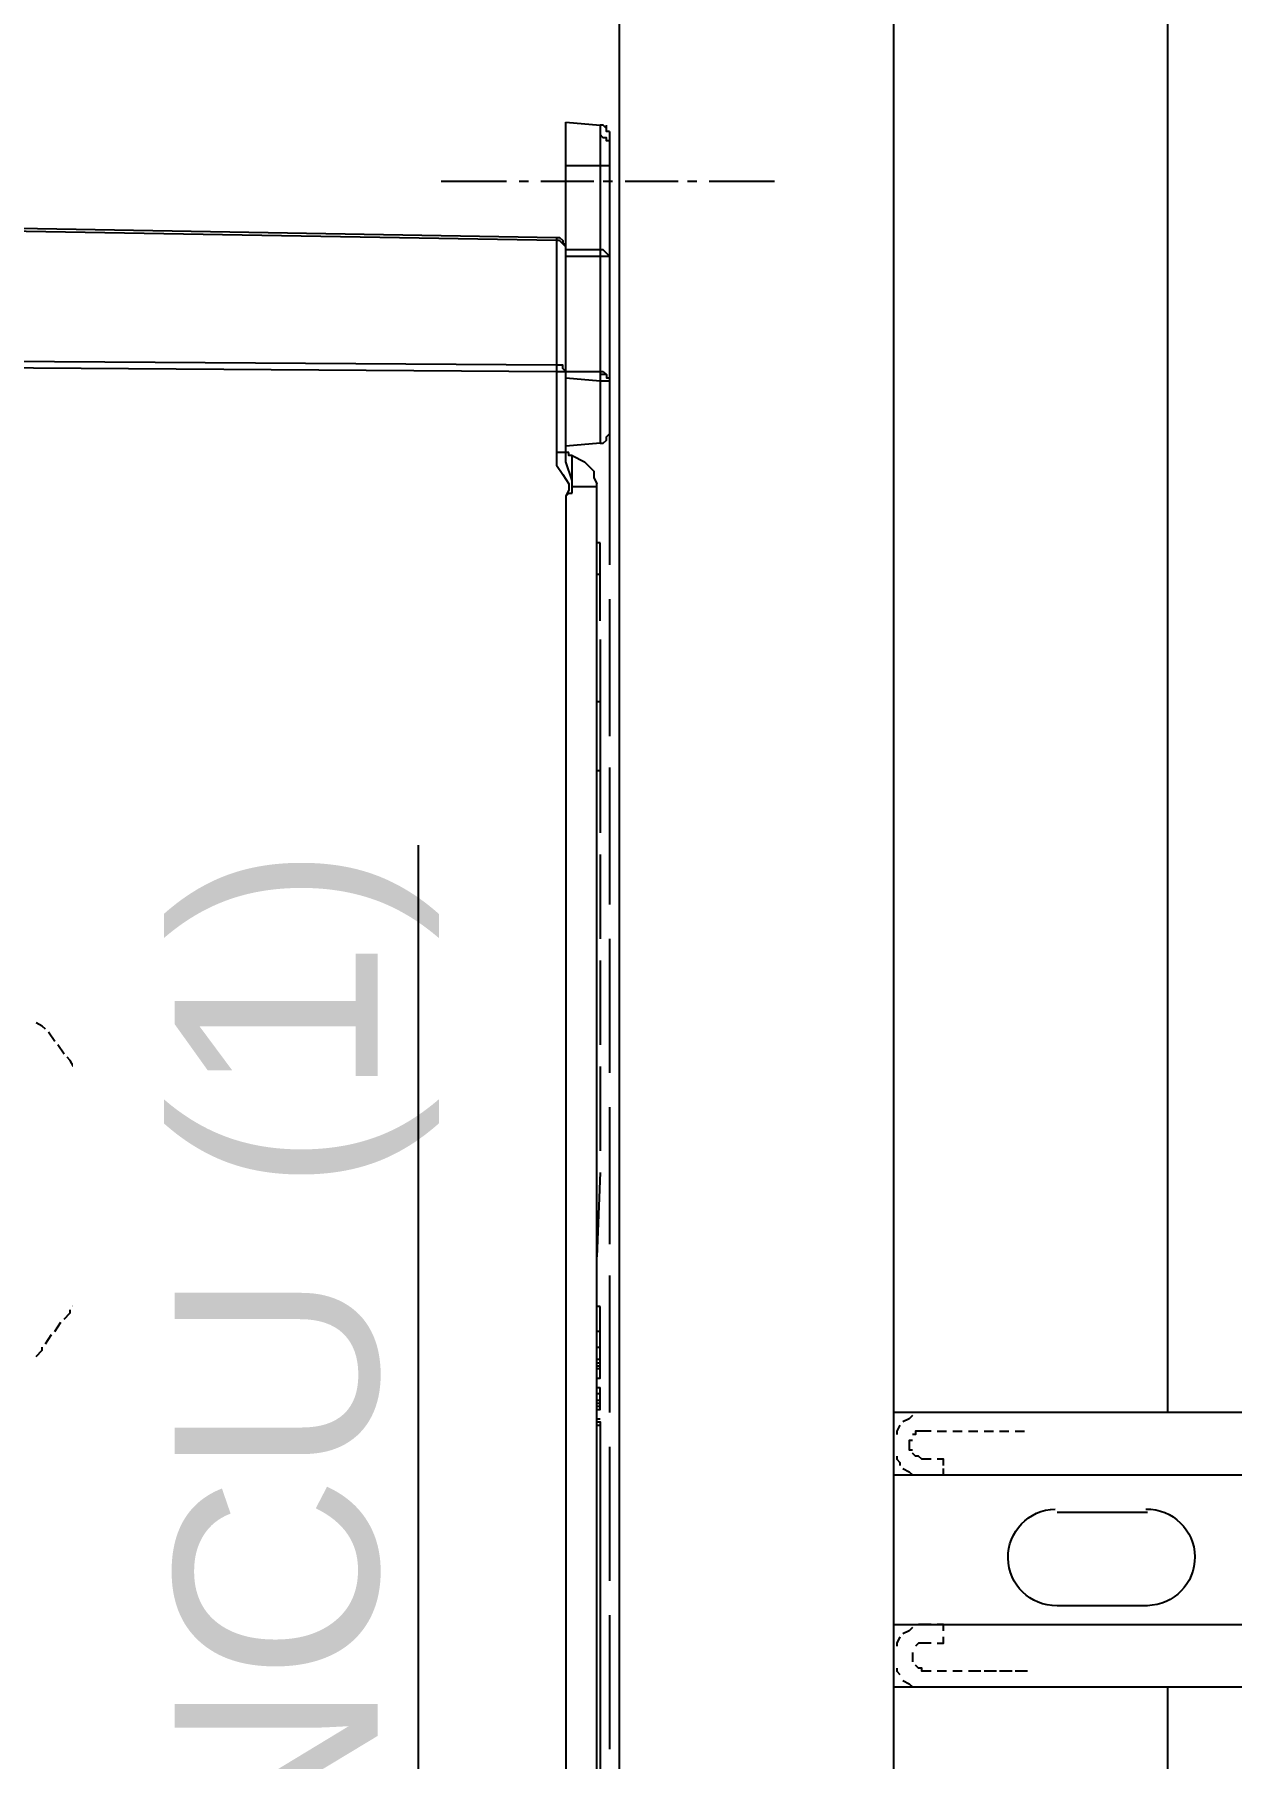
# Model space of a CAD drawing. Header units: feet. Extents: x -4 to 2246, y -9 to 1440.
# Drawn here: x 2062.596 to 2063.62, y 1385.548 to 1387.024 of the extents above; entities that cross this region are included whole.
import ezdxf

# ---------------------------------------------------------------- set-up
doc = ezdxf.new("R2010")
doc.units = ezdxf.units.FT
doc.header["$MEASUREMENT"] = 0
for name, color, linetype in [('G-ANNO-TEXT', 1, 'Continuous'), ('PDF8_LP_OBJ-Hidden', 7, 'Continuous'), ('PDF8_LP_OBJ-Misc', 7, 'Continuous')]:
    doc.layers.add(name, color=color, linetype=linetype)
doc.styles.add('NEI-A', font='arial.ttf')

msp = doc.modelspace()

# ---------------------------------------------------------------- linework, layer by layer
at = {"layer": 'PDF8_LP_OBJ-Hidden', "lineweight": 25}
for points in [[(2062.605249, 1386.172502), (2062.602582, 1386.175169), (2062.597248, 1386.177837)], [(2062.61325, 1386.161834), (2062.607916, 1386.169835)], [(2062.621252, 1386.151165), (2062.615918, 1386.159166)], [(2062.629253, 1386.140496), (2062.626586, 1386.145831), (2062.623919, 1386.148498)], [(2062.634588, 1386.12716), (2062.631921, 1386.135162)], [(2062.639922, 1386.116492), (2062.637255, 1386.124493)], [(2062.645256, 1386.103156), (2062.642589, 1386.111157)], [(2062.650591, 1386.08982), (2062.647924, 1386.097822)], [(2062.653258, 1386.076484), (2062.650591, 1386.087153)], [(2062.655925, 1386.063149), (2062.653258, 1386.073817)], [(2062.655925, 1386.049813), (2062.655925, 1386.060481)], [(2062.658592, 1386.036477), (2062.655925, 1386.047146)], [(2062.655925, 1386.025808), (2062.658592, 1386.03381)], [(2062.655925, 1386.012472), (2062.655925, 1386.020474)], [(2062.653258, 1385.999137), (2062.655925, 1386.007138)], [(2062.645256, 1385.972465), (2062.647924, 1385.980467)], [(2062.650591, 1385.985801), (2062.653258, 1385.993802)], [(2062.642589, 1385.959129), (2062.642589, 1385.961796), (2062.645256, 1385.967131)], [(2062.634588, 1385.948461), (2062.639922, 1385.956462)], [(2062.629253, 1385.935125), (2062.634588, 1385.943126)], [(2062.61325, 1385.913787), (2062.618585, 1385.921789)], [(2062.621252, 1385.924456), (2062.626586, 1385.92979), (2062.626586, 1385.932458)], [(2062.605249, 1385.903119), (2062.610583, 1385.91112)], [(2062.597248, 1385.89245), (2062.602582, 1385.897784), (2062.602582, 1385.900452)], [(2063.336564, 1385.833773), (2063.333897, 1385.828438), (2063.333897, 1385.825771)], [(2063.347233, 1385.841774), (2063.344566, 1385.839107), (2063.339231, 1385.83644)], [(2063.365903, 1385.844441), (2063.352567, 1385.844441)], [(2063.379239, 1385.844441), (2063.371237, 1385.844441)], [(2063.392575, 1385.844441), (2063.384573, 1385.844441)], [(2063.40591, 1385.844441), (2063.397909, 1385.844441)], [(2063.419246, 1385.844441), (2063.411245, 1385.844441)], [(2063.432582, 1385.844441), (2063.424581, 1385.844441)], [(2063.33123, 1385.820437), (2063.33123, 1385.812435)], [(2063.347233, 1385.820437), (2063.344566, 1385.820437), (2063.344566, 1385.812435), (2063.347233, 1385.812435)], [(2063.363236, 1385.828438), (2063.3499, 1385.828438), (2063.3499, 1385.825771), (2063.347233, 1385.825771)], [(2063.36857, 1385.828438), (2063.376572, 1385.828438)], [(2063.381906, 1385.828438), (2063.389907, 1385.828438)], [(2063.395242, 1385.828438), (2063.403243, 1385.828438)], [(2063.408578, 1385.828438), (2063.416579, 1385.828438)], [(2063.421913, 1385.828438), (2063.429915, 1385.828438)], [(2063.435249, 1385.828438), (2063.443251, 1385.828438)], [(2063.333897, 1385.807101), (2063.333897, 1385.804434), (2063.336564, 1385.801767), (2063.336564, 1385.799099)], [(2063.363236, 1385.804434), (2063.355234, 1385.804434), (2063.352567, 1385.807101), (2063.3499, 1385.807101), (2063.347233, 1385.809768)], [(2063.373904, 1385.799099), (2063.373904, 1385.804434), (2063.36857, 1385.804434)], [(2063.339231, 1385.796432), (2063.344566, 1385.793765), (2063.347233, 1385.791098)], [(2063.352567, 1385.791098), (2063.363236, 1385.791098)], [(2063.36857, 1385.791098), (2063.373904, 1385.791098), (2063.373904, 1385.796432)], [(2063.347233, 1385.660407), (2063.344566, 1385.65774), (2063.339231, 1385.655073)], [(2063.363236, 1385.663074), (2063.352567, 1385.663074)], [(2063.373904, 1385.65774), (2063.373904, 1385.663074), (2063.36857, 1385.663074)], [(2063.336564, 1385.652405), (2063.333897, 1385.647071), (2063.333897, 1385.644404)], [(2063.363236, 1385.647071), (2063.352567, 1385.647071), (2063.3499, 1385.644404)], [(2063.36857, 1385.647071), (2063.373904, 1385.647071), (2063.373904, 1385.652405)], [(2063.33123, 1385.63907), (2063.33123, 1385.631068)], [(2063.333897, 1385.625734), (2063.333897, 1385.623067), (2063.336564, 1385.620399)], [(2063.347233, 1385.63907), (2063.347233, 1385.631068)], [(2063.363236, 1385.623067), (2063.355234, 1385.623067), (2063.355234, 1385.625734), (2063.352567, 1385.625734), (2063.3499, 1385.628401)], [(2063.339231, 1385.615065), (2063.344566, 1385.612398), (2063.347233, 1385.609731)], [(2063.376572, 1385.623067), (2063.36857, 1385.623067)], [(2063.389907, 1385.623067), (2063.381906, 1385.623067)], [(2063.40591, 1385.623067), (2063.395242, 1385.623067)], [(2063.419246, 1385.623067), (2063.408578, 1385.623067)], [(2063.432582, 1385.623067), (2063.421913, 1385.623067)], [(2063.445918, 1385.623067), (2063.435249, 1385.623067)], [(2063.352567, 1385.609731), (2063.365903, 1385.609731)], [(2063.371237, 1385.609731), (2063.379239, 1385.609731)], [(2063.384573, 1385.609731), (2063.392575, 1385.609731)], [(2063.397909, 1385.609731), (2063.40591, 1385.609731)], [(2063.411245, 1385.609731), (2063.419246, 1385.609731)], [(2063.424581, 1385.609731), (2063.432582, 1385.609731)]]:
    msp.add_lwpolyline(points, dxfattribs=at)
at = {"layer": 'PDF8_LP_OBJ-Misc', "lineweight": 25}
for p, q in [((2063.088006, 1386.940645), (2063.088006, 1386.56991)), ((2063.053332, 1386.665927), (2063.042664, 1386.665927)), ((2063.056, 1386.631254), (2063.056, 1386.66326)), ((2063.080004, 1386.505898), (2063.080004, 1386.340534)), ((2066.977242, 1385.844441), (2063.33123, 1385.844441))]:
    msp.add_line(p, q, dxfattribs=at)
for points in [[(2063.33123, 1388.74098), (2063.33123, 1381.032879), (2063.09652, 1381.032879), (2063.09652, 1388.74098), (2070.807288, 1388.74098)], [(2063.56594, 1385.844441), (2063.56594, 1388.74098)], [(2063.056, 1386.641923), (2063.050665, 1386.657926), (2063.050665, 1386.948647)], [(2063.050665, 1386.948647), (2063.080004, 1386.94598), (2063.080004, 1386.673929), (2063.082671, 1386.673929), (2063.085338, 1386.676596), (2063.085338, 1386.679263), (2063.088006, 1386.68193)], [(2063.085338, 1386.943312), (2063.082671, 1386.94598), (2063.080004, 1386.94598)], [(2063.088006, 1386.940645), (2063.085338, 1386.940645), (2063.085338, 1386.94598)], [(2063.088006, 1386.932644), (2063.085338, 1386.932644), (2063.085338, 1386.935311), (2063.082671, 1386.935311), (2063.080004, 1386.937978)], [(2063.088006, 1386.911306), (2063.050665, 1386.911306)], [(2062.999989, 1386.897971), (2062.943979, 1386.897971)], [(2063.018659, 1386.897971), (2063.010658, 1386.897971)], [(2063.07467, 1386.897971), (2063.029328, 1386.897971)], [(2063.090673, 1386.897971), (2063.082671, 1386.897971)], [(2063.146683, 1386.897971), (2063.101341, 1386.897971)], [(2063.162686, 1386.897971), (2063.154685, 1386.897971)], [(2063.229365, 1386.897971), (2063.173355, 1386.897971)], [(2062.242515, 1386.863297), (2062.269186, 1386.863297), (2063.042664, 1386.849962), (2063.045331, 1386.849962), (2063.047998, 1386.847294), (2063.047998, 1386.844627), (2063.050665, 1386.844627)], [(2063.050665, 1386.84196), (2063.047998, 1386.844627), (2063.045331, 1386.847294), (2063.042664, 1386.847294), (2062.269186, 1386.86063), (2062.266519, 1386.86063), (2062.263852, 1386.857963), (2062.261185, 1386.857963)], [(2063.050665, 1386.735274), (2063.047998, 1386.737941), (2063.047998, 1386.740608), (2063.042664, 1386.740608), (2062.269186, 1386.745942), (2062.266519, 1386.748609), (2062.263852, 1386.751277), (2062.261185, 1386.759278), (2062.261185, 1386.857963)], [(2063.042664, 1386.849962), (2063.042664, 1386.655259), (2063.047998, 1386.647257), (2063.053332, 1386.639256), (2063.053332, 1386.633921), (2063.050665, 1386.628587), (2063.053332, 1386.631254), (2063.056, 1386.631254)], [(2063.050665, 1386.833959), (2063.088006, 1386.833959), (2063.085338, 1386.836626), (2063.082671, 1386.839293), (2063.050665, 1386.839293)], [(2062.269186, 1386.740608), (2063.042664, 1386.735274), (2063.082671, 1386.735274)], [(2063.085338, 1386.732606), (2063.080004, 1386.732606)], [(2063.082671, 1386.735274), (2063.085338, 1386.732606), (2063.085338, 1386.729939), (2063.088006, 1386.729939)], [(2063.050665, 1386.729939), (2063.080004, 1386.727272), (2063.088006, 1386.727272)], [(2063.080004, 1386.673929), (2063.050665, 1386.671262)], [(2063.056, 1386.66326), (2063.053332, 1386.66326), (2063.053332, 1386.665927)], [(2063.056, 1386.66326), (2063.066668, 1386.657926), (2063.072003, 1386.652592), (2063.07467, 1386.649924), (2063.07467, 1386.64459), (2063.077337, 1386.639256)], [(2063.050665, 1386.628587), (2063.050665, 1385.030956)], [(2063.056, 1384.99895), (2063.066668, 1385.001618), (2063.072003, 1385.009619), (2063.07467, 1385.012286), (2063.07467, 1385.017621), (2063.077337, 1385.020288), (2063.077337, 1386.639256)], [(2063.077337, 1386.636589), (2063.056, 1386.636589)], [(2063.080004, 1386.58858), (2063.077337, 1386.58858)], [(2063.080004, 1386.521901), (2063.080004, 1386.58858)], [(2063.077337, 1386.561908), (2063.080004, 1386.561908)], [(2063.088006, 1386.540571), (2063.088006, 1386.423216)], [(2063.080004, 1386.452554), (2063.077337, 1386.452554)], [(2063.077337, 1386.393877), (2063.080004, 1386.393877)], [(2063.088006, 1386.396544), (2063.088006, 1386.279189)], [(2063.080004, 1386.321863), (2063.080004, 1386.24985)], [(2063.088006, 1386.24985), (2063.088006, 1386.135162)], [(2063.080004, 1386.23118), (2063.080004, 1386.159166)], [(2063.080004, 1386.140496), (2063.080004, 1386.068483)], [(2063.088006, 1386.105823), (2063.088006, 1385.988468)], [(2063.080004, 1386.049813), (2063.077337, 1385.977799)], [(2063.088006, 1385.961796), (2063.088006, 1385.844441)], [(2063.077337, 1385.87378), (2063.080004, 1385.87378), (2063.080004, 1385.935125)], [(2063.080004, 1385.935125), (2063.077337, 1385.935125)], [(2063.080004, 1385.913787), (2063.077337, 1385.913787)], [(2063.077337, 1385.900452), (2063.080004, 1385.900452)], [(2063.080004, 1385.889783), (2063.077337, 1385.889783)], [(2063.077337, 1385.887116), (2063.080004, 1385.887116)], [(2063.077337, 1385.884449), (2063.080004, 1385.884449)], [(2063.080004, 1385.881781), (2063.077337, 1385.881781)], [(2063.077337, 1385.847108), (2063.080004, 1385.847108), (2063.080004, 1385.865778)], [(2063.077337, 1385.865778), (2063.080004, 1385.865778)], [(2063.080004, 1385.860444), (2063.077337, 1385.860444)], [(2063.077337, 1385.85511), (2063.080004, 1385.85511)], [(2063.077337, 1385.852443), (2063.080004, 1385.852443)], [(2063.077337, 1385.849776), (2063.080004, 1385.849776)], [(2063.077337, 1385.839107), (2063.080004, 1385.839107)], [(2063.077337, 1385.83644), (2063.080004, 1385.83644), (2063.080004, 1385.054961), (2063.077337, 1385.054961)], [(2063.077337, 1385.833773), (2063.080004, 1385.833773)], [(2063.088006, 1385.815102), (2063.088006, 1385.700414)], [(2063.33123, 1385.791098), (2066.977242, 1385.791098)], [(2063.471038, 1385.759198), (2063.548386, 1385.759198)], [(2063.088006, 1385.671076), (2063.088006, 1385.556388)], [(2063.33123, 1385.663074), (2066.977242, 1385.663074)], [(2063.33123, 1385.609731), (2066.977242, 1385.609731)], [(2063.56594, 1382.947902), (2063.56594, 1385.609731)]]:
    msp.add_lwpolyline(points, dxfattribs=at)
msp.add_lwpolyline([(2063.547203, 1385.761865, -0.99636306), (2063.548386, 1385.679183), (2063.471038, 1385.679183, -0.99636306), (2063.469554, 1385.761865)], format="xyb", dxfattribs=at)

# ---------------------------------------------------------------- next in the draw order: texts
at = {"layer": 'G-ANNO-TEXT', "linetype": 'Continuous', "insert": (2062.82897, 1385.884689), "char_height": 0.17385636, "attachment_point": 5, "rotation": 90, "style": 'NEI-A', "bg_fill": 3, "box_fill_scale": 1.5, "bg_fill_color": 256, "bg_fill_transparency": 0}
msp.add_mtext_dynamic_manual_height_columns('{\\LNCU (1)}', width=1.06741437, gutter_width=0.014865, heights=[0], dxfattribs=at)

doc.saveas('drawing.dxf')
